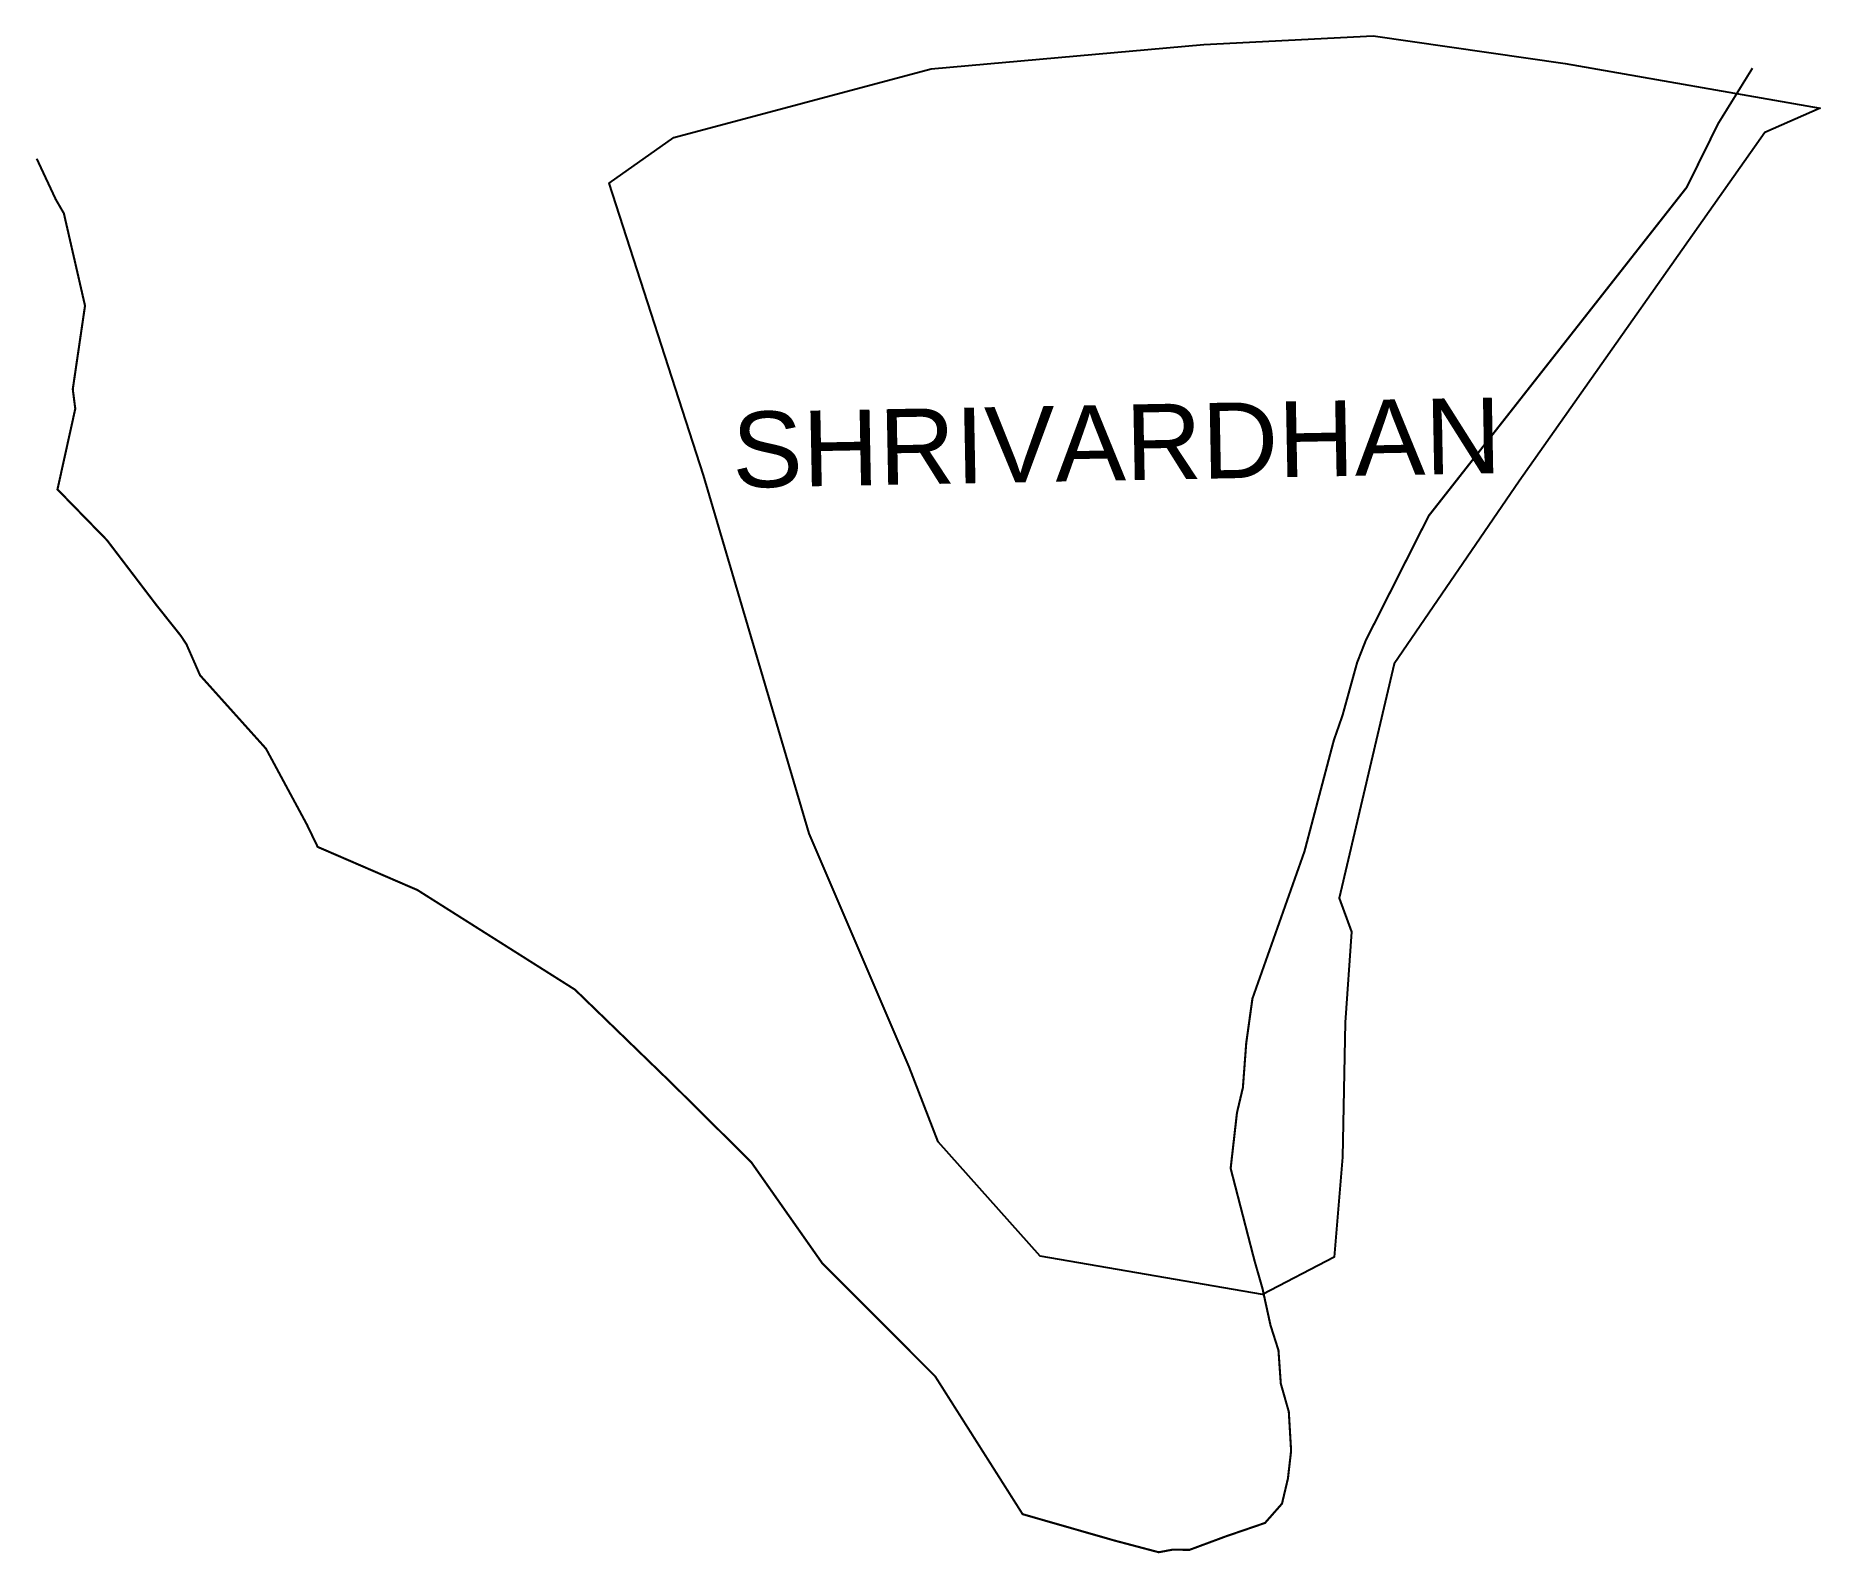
# Model space of a CAD drawing. Header units: metres. Extents: x 288512 to 291077, y 1994441 to 1996622.
import ezdxf

# ---------------------------------------------------------------- set-up
doc = ezdxf.new("R2010")
doc.units = ezdxf.units.M
for name, color, linetype in [('LOW TIDE LINE', 5, 'Continuous'), ('village', 3, 'Continuous'), ('VILLAGE NAME', 250, 'Continuous')]:
    doc.layers.add(name, color=color, linetype=linetype)
doc.styles.get("Standard").update_dxf_attribs({"font": 'calibri.ttf'})

msp = doc.modelspace()

# ---------------------------------------------------------------- linework, layer by layer
at = {"layer": 'LOW TIDE LINE', "lineweight": 18}
msp.add_lwpolyline([(290979.4, 1996575.5, 3.01, 3.01, 0), (290930.2, 1996496, 3.01, 3.01, 0), (290885, 1996404.4, 3.01, 3.01, 0), (290514.2, 1995932.3, 3.01, 3.01, 0), (290423.7, 1995753.2, 3.01, 3.01, 0), (290411.2, 1995721.3, 3.01, 3.01, 0), (290390.2, 1995645.4, 3.01, 3.01, 0), (290377.7, 1995609.5, 3.01, 3.01, 0), (290335.5, 1995449.8, 3.01, 3.01, 0), (290260.7, 1995238.3, 3.01, 3.01, 0), (290251.8, 1995174.3, 3.01, 3.01, 0), (290247, 1995110.3, 3.01, 3.01, 0), (290238.5, 1995074.3, 3.01, 3.01, 0), (290229.4, 1994994.3, 3.01, 3.01, 0), (290263.7, 1994861.6, 3.01, 3.01, 0), (290275.2, 1994821.4, 3.01, 3.01, 0), (290286.6, 1994769.1, 3.01, 3.01, 0), (290298.1, 1994732.9, 3.01, 3.01, 0), (290301.5, 1994684.8, 3.01, 3.01, 0), (290313, 1994644.5, 3.01, 3.01, 0), (290316.3, 1994588.4, 3.01, 3.01, 0), (290311.7, 1994548.4, 3.01, 3.01, 0), (290303.2, 1994512.4, 3.01, 3.01, 0), (290278.8, 1994484.7, 3.01, 3.01, 0), (290222.5, 1994465.4, 3.01, 3.01, 0), (290170.2, 1994446, 3.01, 3.01, 0), (290146.1, 1994446.3, 3.01, 3.01, 0), (290126, 1994442.6, 3.01, 3.01, 0), (290062.1, 1994459.5, 3.01, 3.01, 0), (289930.4, 1994497.3, 3.01, 3.01, 0), (289804.8, 1994695.3, 3.01, 3.01, 0), (289642.6, 1994857.7, 3.01, 3.01, 0), (289540.3, 1995003.3, 3.01, 3.01, 0), (289425.6, 1995117, 3.01, 3.01, 0), (289287.1, 1995251.1, 3.01, 3.01, 0), (289060.6, 1995394.3, 3.01, 3.01, 0), (288917.2, 1995456.3, 3.01, 3.01, 0), (288901.6, 1995488.6, 3.01, 3.01, 0), (288842.9, 1995597.5, 3.01, 3.01, 0), (288748.1, 1995703, 3.01, 3.01, 0), (288728.7, 1995747.3, 3.01, 3.01, 0), (288720.8, 1995759.4, 3.01, 3.01, 0), (288685.3, 1995804, 3.01, 3.01, 0), (288614.4, 1995897.1, 3.01, 3.01, 0), (288543.2, 1995970.1, 3.01, 3.01, 0), (288568.8, 1996086, 3.01, 3.01, 0), (288565.2, 1996114.1, 3.01, 3.01, 0), (288582.8, 1996234.1, 3.01, 3.01, 0), (288552.4, 1996366.8, 3.01, 3.01, 0), (288540.7, 1996387, 3.01, 3.01, 0), (288513.4, 1996445.4, 3.01, 3.01, 0)], format="xyseb", dxfattribs=at)
at = {"layer": 'village', "color": 3}
msp.add_polyline3d([(289429.1, 1996475.9, 0), (289799, 1996574.4, 0), (290190.7, 1996609.5, 0), (290434.2, 1996622.2, 0), (290710, 1996582.2, 0), (291076.9, 1996518, 0), (290997, 1996483, 0), (290644.2, 1995981.8, 0), (290464.3, 1995719.6, 0), (290385.2, 1995382.6, 0), (290403.3, 1995334.2, 0), (290393.9, 1995203.8, 0), (290390.2, 1995010.2, 0), (290378.2, 1994866.9, 0), (290275.3, 1994813, 0), (289955.5, 1994868.2, 0), (289809.1, 1995032.2, 0), (289767.5, 1995140.1, 0), (289623.5, 1995475.6, 0), (289471.6, 1995990.5, 0), (289336, 1996410.4, 0)], close=True, dxfattribs=at)

# ---------------------------------------------------------------- texts
at = {"layer": 'VILLAGE NAME', "insert": (289511.7, 1996081.1), "char_height": 108.748, "attachment_point": 1, "rotation": 1.1028}
msp.add_mtext_dynamic_manual_height_columns('{\\fArial|b0|i0|c0|p34;SHRIVARDHAN }', width=1068.399, gutter_width=543.7, heights=[112.5], dxfattribs=at)

doc.saveas('drawing.dxf')
